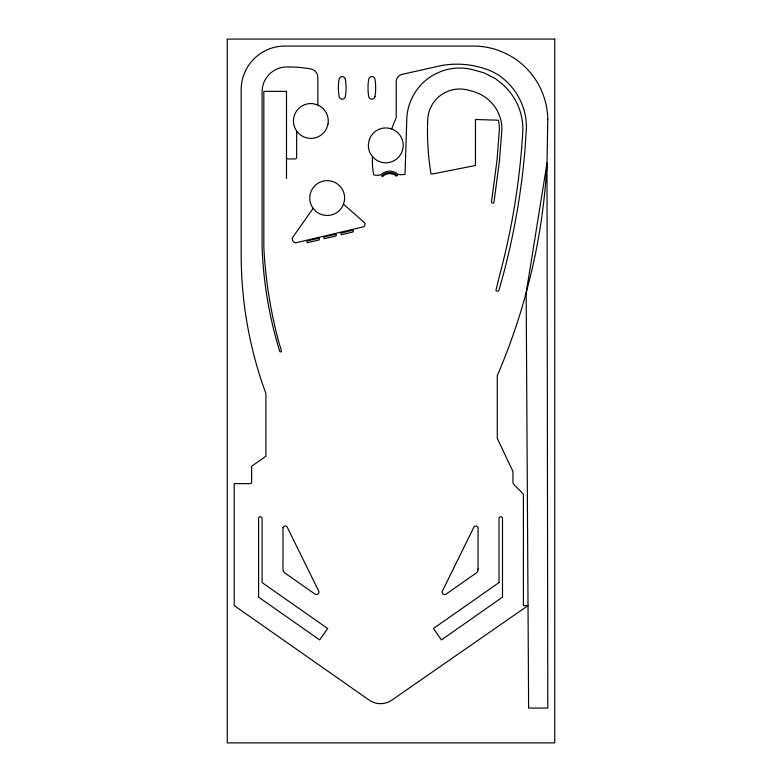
<?xml version="1.0" encoding="UTF-8"?>
<svg xmlns="http://www.w3.org/2000/svg" width="782" height="782" viewBox="0 0 782 782"><rect width="100%" height="100%" fill="white"/><g stroke="black" fill="none" stroke-linecap="round" stroke-linejoin="round"><path stroke-width="1.17" d="M478.046 569.765L478.066 527.713A2.366 2.366 0 0 0 474.068 526.785L442.182 591.505A2.6 2.6 0 0 0 445.603 594.437L475.818 573.294A5.191 5.191 0 0 0 478.046 569.765L478.105 568.905M391.635 128.962L396.23 117.496L396.23 80.566A8.455 8.455 0 0 1 400.99 74.613L435.036 66.969A87.594 87.594 0 0 1 492.494 71.7L498.232 74.867A64.075 64.075 0 0 1 525.993 119.46L526.482 127.026L525.113 148.091A718.756 718.756 0 0 1 499.014 290.014A1.681 1.681 0 0 1 495.935 290.386L499.415 276.095A718.756 718.756 0 0 0 522.659 133.673A59.276 59.276 0 0 0 500.382 82.569L495.436 78.65L484.185 72.902L472.025 69.49A52.941 52.941 0 0 0 440.696 71.553L433.502 74.955A52.941 52.941 0 0 0 406.738 120.975L405.027 174.357A17.595 17.595 0 0 1 398.058 174.357A12.522 12.522 0 0 0 380.736 174.924A17.595 17.595 0 0 1 373.767 174.924A66.421 66.421 0 0 1 372.496 156.644M313.162 208.266L292.321 237.943A4.203 4.203 0 0 0 295.645 242.86L363.913 226.702A3.812 3.812 0 0 0 364.832 222.997L343.396 204.073M286.476 157.348L286.486 157.426A1.847 1.847 0 0 0 288.001 158.941L295.146 158.941A1.847 1.847 0 0 0 296.661 157.426L296.671 131.073M317.834 105.052L317.834 77.379A8.543 8.543 0 0 0 310.865 68.982L310.092 68.836A123.536 123.536 0 0 0 286.476 66.969A24.828 24.828 0 0 0 262.087 91.367L262.087 247.19A405.017 405.017 0 0 0 279.839 351.714C283.719 353.963 279.154 344.461 279.223 343.65A451.488 451.488 0 0 1 263.827 247.239L263.827 91.367L286.476 91.367L286.476 178.462M475.485 119.48L475.456 165.501L431.644 174.132L430.97 173.663L430.374 169.909A264.932 264.932 0 0 1 427.793 143.712L427.617 139.323A264.932 264.932 0 0 1 427.637 121.767L428.067 116.186A31.984 31.984 0 0 1 443.863 93.185L448.213 91.123A31.984 31.984 0 0 1 462.387 89.109C472.377 90.419 482.474 93.791 489.757 101.005A38.347 38.347 0 0 1 501.917 128.903L499.512 160.369L493.989 202.098A1.251 1.251 0 0 1 492.562 203.144A1.251 1.251 0 0 1 491.526 201.727L497.029 160.115L499.424 128.913A35.855 35.855 0 0 0 498.33 120.223L475.485 119.48M547.791 119.235L546.999 163.106L547.791 708.062L528.622 708.062L526.169 292.849L546.999 163.106A621.182 621.182 0 0 1 531.545 271.569L526.169 292.849A621.182 621.182 0 0 1 497.264 375.643L497.264 438.35L512.943 471.458L512.943 481.908A4.057 4.057 0 0 0 514.175 484.879L523.402 494.097L523.402 605.591L528.016 605.591L391.968 700.066A19.902 19.902 0 0 1 369.133 700.066L234.209 605.591L234.209 483.647L250.367 483.638A1.544 1.544 0 0 0 251.628 482.377L251.638 466.228L265.9 456.238L265.9 393.522A402.339 402.339 0 0 1 241.179 254.17L241.179 91.367A43.772 43.772 0 0 1 286.476 46.07L474.615 46.07A74.476 74.476 0 0 1 547.791 119.235M397.158 175.481L396.435 176.165A10.088 10.088 0 0 0 382.486 176.624L381.714 175.882A11.153 11.153 0 0 1 397.148 175.373L397.158 175.481M283.035 527.713L282.986 568.905A5.191 5.191 0 0 0 285.274 573.294L315.498 594.437A2.6 2.6 0 0 0 318.909 591.505L287.033 526.785A2.366 2.366 0 0 0 283.035 527.713M369.368 139.509L368.41 143.956A17.419 17.419 0 0 0 391.831 161.698A17.419 17.419 0 0 0 398.018 132.969A17.419 17.419 0 0 0 369.368 139.509M328.039 123.879L326.71 128.219A17.419 17.419 0 0 1 305.029 137.388A17.419 17.419 0 0 1 294.003 116.596A17.419 17.419 0 0 1 313.758 103.801L318.108 105.14A17.419 17.419 0 0 1 328.039 123.879M344.324 201.248L342.907 205.568A17.419 17.419 0 0 1 315.86 211.277L312.829 207.895A17.419 17.419 0 0 1 323.601 181.004A17.419 17.419 0 0 1 344.324 201.248M327.668 628.503L319.682 639.92L258.598 597.155L258.598 518.486A1.74 1.74 0 0 1 260.347 516.746A1.74 1.74 0 0 1 262.087 518.486L262.087 582.58L327.668 628.503M499.014 582.58L433.423 628.503L441.419 639.92L502.494 597.155L502.494 518.486A1.74 1.74 0 0 0 500.754 516.746A1.74 1.74 0 0 0 499.014 518.486L499.014 582.58M318.861 238.217L306.994 241.012A2.053 2.053 0 0 0 307.394 242.703L319.261 239.908A1.916 1.916 0 0 0 318.861 238.217M335.82 234.229L323.953 237.014A1.916 1.916 0 0 0 324.354 238.715L336.221 235.92A1.916 1.916 0 0 0 335.82 234.229M352.78 230.24L340.913 233.026A2.053 2.053 0 0 0 341.314 234.727L353.181 231.931A1.916 1.916 0 0 0 352.78 230.24M554.751 39.1L227.249 39.1L227.249 742.9L554.751 742.9L554.751 39.1M374.969 96.587A54.789 54.789 0 0 0 374.969 79.168A3.177 3.177 0 0 0 368.703 79.168A54.789 54.789 0 0 0 368.703 96.587A3.177 3.177 0 0 0 374.969 96.587M345.361 79.168A3.177 3.177 0 0 0 339.085 79.168A54.789 54.789 0 0 0 339.085 96.587A3.177 3.177 0 0 0 345.361 96.587A54.789 54.789 0 0 0 345.361 79.168"/></g></svg>
